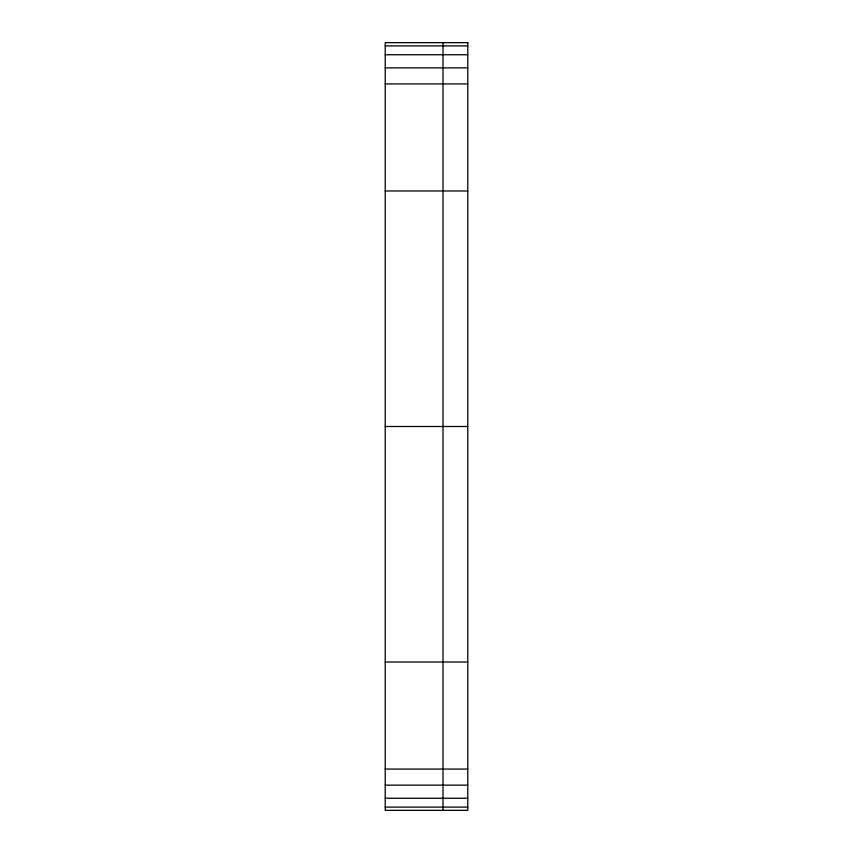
<?xml version="1.0" encoding="UTF-8"?>
<svg xmlns="http://www.w3.org/2000/svg" width="853" height="853" viewBox="0 0 853 853"><rect width="100%" height="100%" fill="white"/><g stroke="black" fill="none" stroke-linecap="round" stroke-linejoin="round"><path stroke-width="1.28" d="M385.215 45.891L467.785 45.891M385.215 54.741L467.785 54.741M385.215 67.856L467.785 67.856M385.215 83.925L467.785 83.925M385.215 190.976L467.785 190.976M385.215 426.5L467.785 426.5M385.215 662.024L467.785 662.024M385.215 769.075L467.785 769.075M385.215 785.144L467.785 785.144M385.215 798.259L467.785 798.259M385.215 807.109L467.785 807.109M443.016 42.65L443.016 810.35M467.785 42.65L385.215 42.65L385.215 810.35L467.785 810.35L467.785 42.65"/></g></svg>
